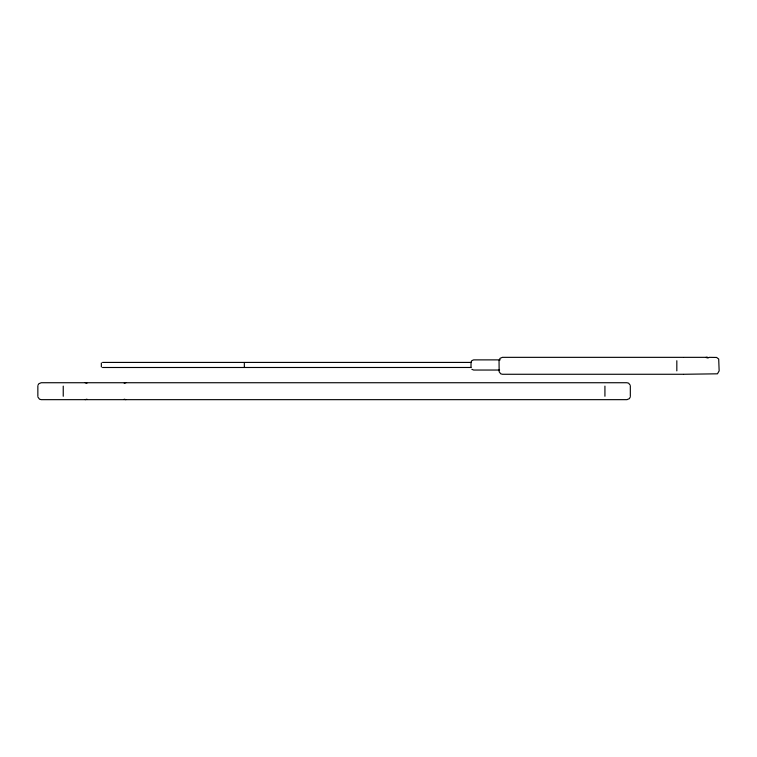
<?xml version="1.0" encoding="UTF-8"?>
<svg xmlns="http://www.w3.org/2000/svg" width="757" height="757" viewBox="0 0 757 757"><rect width="100%" height="100%" fill="white"/><g stroke="black" fill="none" stroke-linecap="round" stroke-linejoin="round"><path stroke-width="1.14" d="M244.341 362.792L244.341 367.117M37.964 385.237L38.844 383.723L41.238 382.73L626.938 382.73L628.632 383.184L630.212 385.237M471.195 361.761L471.848 360.625L473.645 359.878L500.169 359.878M630.212 397.151L629.332 398.665L626.938 399.658L41.238 399.658L39.544 399.204L37.964 397.151M471.024 362.423L471.024 366.994M708.609 357.796L705.827 357.455L708.079 357.455M124.186 383.184L125.87 382.73M86.941 399.204L85.248 399.658M471.214 367.476L102.526 367.495M683.524 357.342L502.43 357.342L500.036 358.335L499.043 360.729L499.156 371.763L500.737 373.816L502.43 374.27L683.524 374.27M683.949 357.342L707.511 357.342M709.177 357.342L716.624 357.455L718.696 359.036L719.15 370.883L717.456 373.816L683.949 374.27M102.526 362.423L471.28 362.423M499.592 370.041L473.645 370.041L471.848 369.293M85.248 382.73L86.941 383.184M125.87 399.658L124.186 399.204M706.215 357.455L707.814 357.683M676.824 360.729L676.824 370.883M630.326 386.117L630.326 396.271M604.928 386.117L604.928 396.271M101.353 362.925L101.353 366.994M63.238 386.117L63.238 396.271M37.85 386.117L37.85 396.271"/></g></svg>
